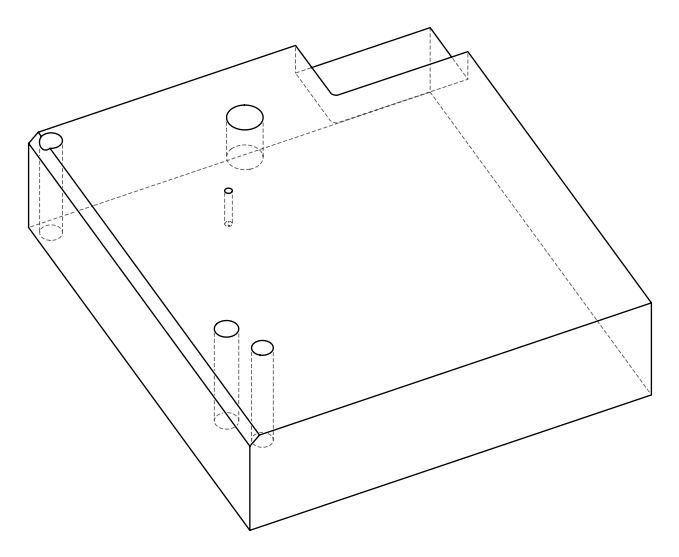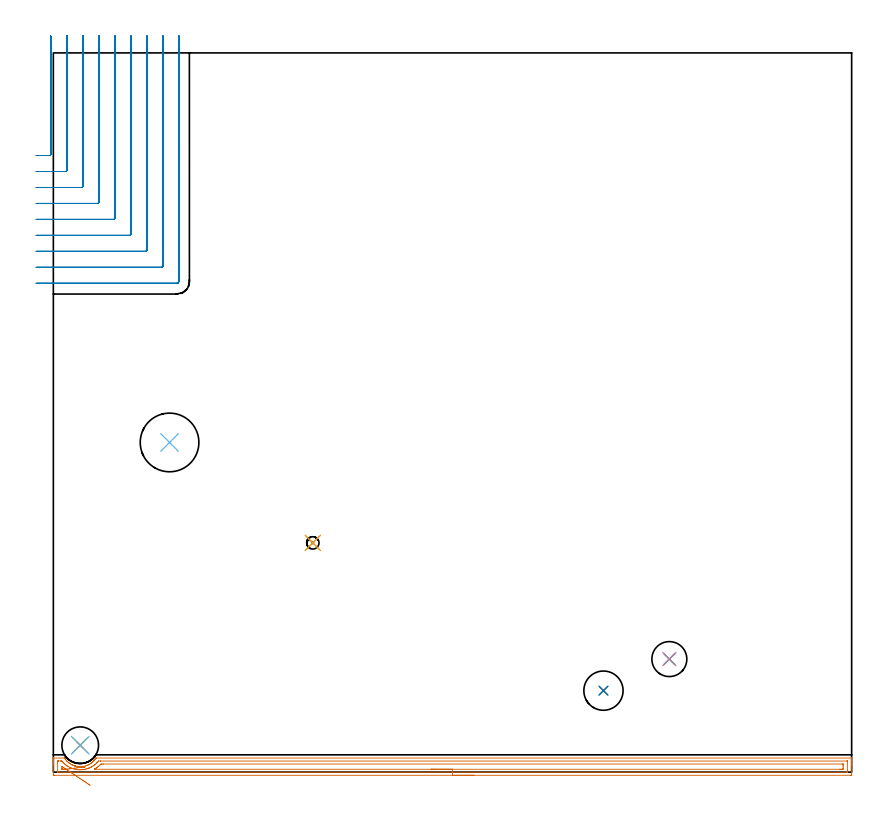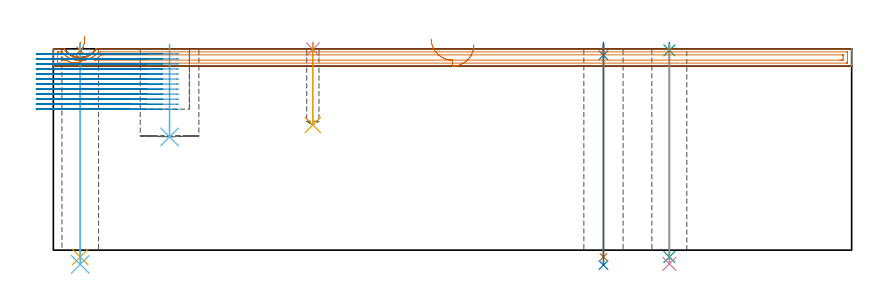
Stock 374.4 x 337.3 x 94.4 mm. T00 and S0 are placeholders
(PLAN: 14 operations, 10 tool changes, 41.6 min)
(1 SPOT_DRILL | STEP1HOLE | NXT0321_9005460120000 | 0.03 min | 5 mm3)
(2 SPOT_DRILL_1 | STEP1HOLE_1 | NXT0321_9005460120000 | 0.05 min | 182 mm3)
(3 SPOT_DRILL_2 | STEP1HOLE_2 | NXT0321_9005460120000 | 0.03 min | 4 mm3)
(4 SPOT_DRILL_3 | STEP1POCKET | NXT0321_9005460120000 | 0.03 min | 1 mm3)
(5 DRILL_THROUGH_HOLE_INTO_CENTER | STEP1HOLE | NXT0301_065 | 0.4 min | 6515 mm3)
(6 DRILL_TO_ENLARGE_THROUGH_HOLE | STEP1HOLE | UGT0301_243 | 0.41 min | 15373 mm3)
(7 DRILL_THROUGH_HOLE_INTO_CENTER_1 | STEP1HOLE_1 | NXT0301_065 | 0.4 min | 6391 mm3)
(8 DRILL_TO_ENLARGE_THROUGH_HOLE_1 | STEP1HOLE_1 | UGT0301_253 | 0.42 min | 18495 mm3)
(9 DRILL_THROUGH_HOLE_INTO_CENTER_2 | STEP1HOLE_2 | NXT0301_065 | 0.4 min | 6519 mm3)
(10 DRILL_TO_ENLARGE_THROUGH_HOLE_2 | STEP1HOLE_2 | UGT0301_288 | 0.41 min | 13385 mm3)
(11 DRILL_BLIND_HOLE_INTO_CENTER | STEP1POCKET | UGT0301_181 | 0.15 min | 900 mm3)
(12 INDEXABLE_INSERT_DRILL_BLIND_HOLE_FROM_SOLID | STEP1POCKET_1 | NXT0302_026 | 0.17 min | 24325 mm3)
(13 AREA_MILL | FG_CHAMFER_SURFACE | UGT0205_001 | 9.29 min | 12212 mm3)
(14 MILL_CORNER_NOTCH_RECTANGULAR | CORNER_NOTCH_RECTANGULAR | NXT0201_013 | Follow Part, ap 2.5, ae 75% | 29.36 min | 204013 mm3)
(TOOL NXT0321_9005460120000 | NC Spot Drill, 142deg, 12mm, Carbide, Uncoated | D12 PA142 FL30 Z2)
(TOOL NXT0301_065 | Carbide Drill 9.4mm [860.1-0940-075A1-MM 2214] | D9.4 PA140 FL98 Z2)
(TOOL UGT0301_243 | Twist Drill 17.2 mm | D17.2 PA118 FL130 Z2)
(TOOL UGT0301_253 | Twist Drill 18.4 mm | D18.4 PA118 FL135 Z2)
(TOOL UGT0301_288 | Twist Drill 16.4 mm | D16.4 PA118 FL125 Z2)
(TOOL UGT0301_181 | Twist Drill 5.8 mm | D5.8 PA118 FL55 Z2)
(TOOL NXT0302_026 | Index. Insert Drill 27.5mm [880-D2750L32-03] | D27.5 PA176 FL83 Z2)
(TOOL UGT0205_001 | Chamfer Mill 20 x 3 x 45 deg. | D20 FL50 Z2)
(TOOL NXT0201_013 | ENDMILL 10mm | D10 FL30 Z4)
(OP 1 SPOT_DRILL)
G17 G21 G94 G90
T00 M6
G54
G17 G0 G90 X12.6 Y12.6 S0 M3
G43 Z104.4 H0
G94 G81 G98 Z93.66 F250. R97.4
G80
M5
M2
(OP 2 SPOT_DRILL_1)
G17 G21 G94 G90
T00 M6
G54
G17 G0 G90 X258. Y38.2 S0 M3
G43 Z104.4 H0
G94 G81 G98 Z91.4 F250. R97.4
G80
M5
M2
(OP 3 SPOT_DRILL_2)
G17 G21 G94 G90
T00 M6
G54
G17 G0 G90 X288.9 Y53. S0 M3
G43 Z104.4 H0
G94 G81 G98 Z93.694 F250. R97.4
G80
M5
M2
(OP 4 SPOT_DRILL_3)
G17 G21 G94 G90
T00 M6
G54
G17 G0 G90 X121.7 Y107.5 S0 M3
G43 Z104.4 H0
G94 G81 G98 Z94.15 F250. R97.4
G80
M5
M2
(OP 5 DRILL_THROUGH_HOLE_INTO_CENTER)
G17 G21 G94 G90
T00 M6
G54
G17 G0 G90 X12.6 Y12.6 S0 M3
G43 Z104.4 H1
G94 G73 G98 Z-3.211 F250. Q8.874 R96.4
G80
M5
M2
(OP 6 DRILL_TO_ENLARGE_THROUGH_HOLE)
G17 G21 G94 G90
T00 M6
G54
G17 G0 G90 X12.6 Y12.6 S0 M3
G43 Z104.4 H0
G94 G73 G98 Z-6.667 F250. Q16.845 R96.4
G80
M5
M2
(OP 7 DRILL_THROUGH_HOLE_INTO_CENTER_1)
G17 G21 G94 G90
T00 M6
G54
G17 G0 G90 X258. Y38.2 S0 M3
G43 Z104.4 H1
G94 G73 G98 Z-3.211 F250. Q8.874 R96.4
G80
M5
M2
(OP 8 DRILL_TO_ENLARGE_THROUGH_HOLE_1)
G17 G21 G94 G90
T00 M6
G54
G17 G0 G90 X258. Y38.2 S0 M3
G43 Z104.4 H0
G94 G73 G98 Z-7.028 F250. Q16.905 R96.4
G80
M5
M2
(OP 9 DRILL_THROUGH_HOLE_INTO_CENTER_2)
G17 G21 G94 G90
T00 M6
G54
G17 G0 G90 X288.9 Y53. S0 M3
G43 Z104.4 H1
G94 G73 G98 Z-3.211 F250. Q8.874 R96.4
G80
M5
M2
(OP 10 DRILL_TO_ENLARGE_THROUGH_HOLE_2)
G17 G21 G94 G90
T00 M6
G54
G17 G0 G90 X288.9 Y53. S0 M3
G43 Z104.4 H0
G94 G73 G98 Z-6.427 F250. Q14.404 R96.4
G80
M5
M2
(OP 11 DRILL_BLIND_HOLE_INTO_CENTER)
G17 G21 G94 G90
T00 M6
G54
G17 G0 G90 X121.7 Y107.5 S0 M3
G43 Z104.4 H0
G94 G81 G98 Z58.7 F250. R96.4
G80
M5
M2
(OP 12 INDEXABLE_INSERT_DRILL_BLIND_HOLE_FROM_SOLID)
G17 G21 G94 G90
T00 M6
G54
G17 G0 G90 X54.5 Y154.6 S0 M3
G43 Z104.4 H1
G94 G81 G98 Z53.1 F250. R96.4
G80
M5
M2
(OP 13 AREA_MILL)
G17 G21 G94 G90
T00 M6
G54
G17 G0 G90 X197.2 Y-1.5 S1061 M3
G43 Z104.4 H0
Z96.3
G94 G1 X197.162 Z95.428 F250.
X197.048 Z94.564
X196.859 Z93.712
X196.597 Z92.88
X196.263 Z92.074
X195.86 Z91.3
X195.392 Z90.564
X194.86 Z89.872
X194.271 Z89.229
X193.628 Z88.64
X192.936 Z88.108
X192.2 Z87.64
X191.426 Z87.237
X190.62 Z86.903
X189.788 Z86.641
X188.936 Z86.452
X188.072 Z86.338
X187.2 Z86.3
X0.61
X0.103 Y-1.494 Z86.303
X0.009 Y-1.492 Z86.306
X0. Y-0.992 Z86.805
Y3.435 Z91.23
Y3.997 Z91.793
Y4.321 Z92.117
Y4.882 Z92.678
Y5.206 Z93.001
Y6.228 Z94.027
X0.007 Y6.577 Z94.368
X0.01 Y6.597 Z94.388
X0.164 Y6.6 Z94.4
X5.074
X5.274 Y6.596 Z94.389
X5.31 Y6.54 Z94.339
X5.314 Y6.535 Z94.334
X5.342 Y6.49 Z94.289
X5.385 Y6.424 Z94.223
X5.527 Y6.217 Z94.016
X5.619 Y6.092 Z93.889
X5.827 Y5.81 Z93.609
X6.098 Y5.474 Z93.273
X6.351 Y5.198 Z92.997
X6.413 Y5.136 Z92.934
X6.614 Y4.931 Z92.729
X6.801 Y4.755 Z92.554
X6.992 Y4.584 Z92.382
X7.331 Y4.311 Z92.11
X7.408 Y4.253 Z92.053
X7.68 Y4.05 Z91.85
X7.886 Y3.911 Z91.711
X8.329 Y3.645 Z91.445
X8.645 Y3.477 Z91.274
X8.721 Y3.435 Z91.234
X8.781 Y3.403 Z91.202
X9.24 Y3.191 Z90.986
X9.28 Y3.171 Z90.968
X9.354 Y3.14 Z90.94
X9.413 Y3.116 Z90.916
X9.476 Y3.092 Z90.889
X9.538 Y3.07 Z90.865
X9.675 Y3.019 Z90.815
X9.765 Y2.99 Z90.786
X9.984 Y2.921 Z90.713
X10.121 Y2.874 Z90.671
X10.197 Y2.852 Z90.651
X10.222 Y2.845 Z90.644
X10.387 Y2.8 Z90.599
X10.43 Y2.789 Z90.586
X10.569 Y2.75 Z90.549
X11.016 Y2.655 Z90.453
X11.323 Y2.607 Z90.403
X11.464 Y2.584 Z90.381
X11.911 Y2.536 Z90.334
X12.358 Y2.516 Z90.301
X12.366 Y2.515
X12.368 Y2.514 Z90.3
X12.369 Y2.511
X12.499 Y2.512 Z90.307
X12.805 Z90.306
X13.109 Y2.53 Z90.319
X13.252 Y2.535 Z90.33
X13.7 Y2.579 Z90.378
X14.147 Y2.648 Z90.447
X14.595 Y2.742 Z90.541
X15.041 Y2.861 Z90.659
X15.484 Y3.007 Z90.805
X15.718 Y3.094 Z90.893
X15.935 Y3.176 Z90.975
X16.203 Y3.302 Z91.102
X16.386 Y3.388 Z91.188
X16.83 Y3.619 Z91.417
X17.179 Y3.829 Z91.626
X17.481 Y4.026 Z91.824
X17.52 Y4.051 Z91.849
X17.679 Y4.166 Z91.964
X17.724 Y4.199 Z91.998
X18.163 Y4.555 Z92.355
X18.588 Y4.93 Z92.729
X18.618 Y4.96 Z92.759
X18.847 Y5.206 Z93.005
X19.006 Y5.378 Z93.178
X19.236 Y5.649 Z93.445
X19.358 Y5.79 Z93.589
X19.375 Y5.81 Z93.609
X19.513 Y5.989 Z93.789
X19.574 Y6.078 Z93.878
X19.842 Y6.466 Z94.265
X19.886 Y6.535 Z94.333
X19.896 Y6.548 Z94.346
X19.935 Y6.598 Z94.385
X20.251 Y6.6 Z94.4
X374.237
X374.39 Y6.597 Z94.388
X374.393 Y6.577 Z94.368
X374.4 Y6.228 Z94.027
Y5.856 Z93.655
Y5.206 Z93.001
Y3.997 Z91.793
Y3.435 Z91.23
Y-0.711 Z87.086
X374.397 Y-0.992 Z86.805
X374.391 Y-1.492 Z86.306
X374.297 Y-1.495 Z86.303
X373.79 Y-1.5 Z86.3
X187.2
Y-0.086 Z87.714
X2.174 Y-0.085 Z87.715
X2.074 Y-0.083 Z87.717
X2.025 Y-0.08 Z87.72
X2.01 Y-0.078 Z87.722
X2.008 Y-0.062 Z87.738
X2.004 Y0.044 Z87.844
X2. Y0.285 Z88.085
X2.001 Y4.321 Z92.121
X2.002 Y4.711 Z92.511
X2.01 Y5.105 Z92.905
X2.023 Y5.179 Z92.979
X2.069 Y5.181 Z92.981
X2.178 Y5.184 Z92.984
X2.395 Y5.186 Z92.986
X2.416
X3.309
X3.745 Y5.183 Z92.983
X3.962 Y5.18 Z92.98
X4.012 Y5.179 Z92.979
X4.072 Y5.116 Z92.916
X4.181 Y4.995 Z92.795
X4.499 Y4.631 Z92.431
X4.789 Y4.321 Z92.121
X5.074 Y4.037 Z91.837
X5.391 Y3.746 Z91.546
X5.769 Y3.435 Z91.235
X5.967 Y3.282 Z91.082
X6.393 Y2.973 Z90.773
X6.859 Y2.674 Z90.474
X6.907 Y2.645 Z90.445
X7.077 Y2.55 Z90.35
X7.752 Y2.197 Z89.997
X8.411 Y1.897 Z89.697
X8.645 Y1.804 Z89.604
X8.687 Y1.789 Z89.589
X9.058 Y1.665 Z89.465
X9.538 Y1.522 Z89.322
X9.737 Y1.467 Z89.267
X10.43 Y1.309 Z89.109
X10.863 Y1.235 Z89.035
X11.323 Y1.174 Z88.974
X11.513 Y1.154 Z88.954
X12.047 Y1.114 Z88.914
X12.216 Y1.103 Z88.903
X12.783 Y1.102 Z88.902
X13.109 Y1.114 Z88.914
X13.629 Y1.149 Z88.949
X14.002 Y1.187 Z88.987
X14.42 Y1.249 Z89.049
X14.894 Y1.336 Z89.136
X15.167 Y1.394 Z89.194
X15.787 Y1.554 Z89.354
X15.874 Y1.579 Z89.379
X16.143 Y1.665 Z89.465
X16.54 Y1.803 Z89.603
X16.599 Y1.825 Z89.625
X16.68 Y1.856 Z89.656
X16.969 Y1.973 Z89.773
X17.168 Y2.065 Z89.865
X17.573 Y2.258 Z90.058
X17.767 Y2.357 Z90.157
X18.129 Y2.55 Z90.35
X18.341 Y2.674 Z90.474
X18.465 Y2.751 Z90.551
X18.881 Y3.023 Z90.823
X19.358 Y3.374 Z91.174
X19.393 Y3.401 Z91.201
X19.434 Y3.435 Z91.235
X19.871 Y3.812 Z91.612
X20.251 Y4.151 Z91.951
X20.336 Y4.237 Z92.037
X20.414 Y4.321 Z92.121
X20.756 Y4.705 Z92.505
X21.144 Y5.145 Z92.945
X21.175 Y5.175 Z92.975
X22.037 Y5.185 Z92.985
X22.058 Y5.186 Z92.986
X372.226 Y5.185 Z92.985
X372.326 Y5.183 Z92.983
X372.375 Y5.18 Z92.98
X372.39 Y5.178 Z92.978
X372.392 Y5.162 Z92.962
X372.396 Y5.056 Z92.856
X372.4 Y4.815 Z92.615
X372.399 Y0.779 Z88.579
X372.398 Y0.389 Z88.189
X372.39 Y-0.005 Z87.795
X372.377 Y-0.079 Z87.721
X372.331 Y-0.081 Z87.719
X372.222 Y-0.084 Z87.716
X372.005 Y-0.086 Z87.714
X371.984
X187.2
Y1.328 Z89.128
X19.697 Y1.329 Z89.129
X19.432 Y1.33 Z89.13
X19.358 Y1.331 Z89.131
X19.237 Y1.335 Z89.135
X19.307 Y1.392 Z89.192
X19.358 Y1.426 Z89.226
X19.748 Y1.665 Z89.465
X20.053 Y1.861 Z89.661
X20.251 Y1.993 Z89.793
X20.573 Y2.231 Z90.031
X20.991 Y2.55 Z90.35
X21.075 Y2.618 Z90.418
X21.144 Y2.676 Z90.476
X21.549 Y3.033 Z90.833
X21.985 Y3.435 Z91.235
X22.011 Y3.461 Z91.261
X22.037 Y3.487 Z91.287
X22.319 Y3.765 Z91.565
X22.594 Y3.768 Z91.568
X22.929 Y3.77 Z91.57
X23.483 Y3.771 Z91.571
X370.219
X370.332 Y3.769 Z91.569
X370.372 Y3.767 Z91.567
X370.387 Y3.766 Z91.566
X370.39 Y3.734 Z91.534
X370.396 Y3.615 Z91.415
X370.399 Y3.435 Z91.235
X370.4 Y3.256 Z91.056
Y2.371 Z90.171
X370.397 Y1.665 Z89.465
X370.393 Y1.492 Z89.292
X370.379 Y1.335 Z89.135
X370.219 Y1.334 Z89.134
X369.664 Y1.33 Z89.13
X369.326 Y1.329 Z89.129
X368.772 Y1.328 Z89.128
X187.2
X186.328 Z89.167
X185.464 Z89.28
X184.612 Z89.469
X183.78 Z89.732
X182.974 Z90.065
X182.2 Z90.468
X181.464 Z90.937
X180.772 Z91.468
X180.129 Z92.057
X179.54 Z92.701
X179.008 Z93.393
X178.54 Z94.128
X178.137 Z94.902
X177.803 Z95.708
X177.541 Z96.54
X177.352 Z97.392
X177.238 Z98.257
X177.2 Z99.128
G0 Z104.4
X14.602 Y2.43
Z100.31
G1 X14.673 Y2.439 Z99.44
X14.669 Y2.438 Z98.568
X14.589 Y2.428 Z97.699
X14.434 Y2.408 Z96.841
X14.206 Y2.379 Z95.999
X13.906 Y2.341 Z95.181
X13.537 Y2.294 Z94.392
X13.1 Y2.238 Z93.639
X12.6 Y2.174 Z92.927
X12.041 Y2.103 Z92.261
X11.426 Y2.025 Z91.648
X10.76 Y1.94 Z91.09
X10.049 Y1.849 Z90.593
X9.297 Y1.753 Z90.161
X8.511 Y1.653 Z89.796
X7.696 Y1.549 Z89.502
X6.859 Y1.442 Z89.28
X6.006 Y1.333 Z89.133
X5.994 Y1.332 Z89.132
X5.967 Y1.331 Z89.131
X5.412 Y1.329 Z89.129
X5.074 Y1.328 Z89.128
X4.52 Y1.329 Z89.129
X4.181
X4.068 Y1.331 Z89.131
X4.028 Y1.333 Z89.133
X4.013 Y1.334 Z89.134
X4.01 Y1.366 Z89.166
X4.004 Y1.485 Z89.285
X4.001 Y1.665 Z89.465
X4. Y1.844 Z89.644
X4.001 Y2.55 Z90.35
X4.003 Y2.64 Z90.44
X4.005 Y2.684 Z90.484
X4.007 Y2.691 Z90.491
X4.114 Y2.617 Z90.417
X4.181 Y2.562 Z90.362
X4.196 Y2.55 Z90.35
X4.698 Y2.177 Z89.977
X5.074 Y1.91 Z89.71
X5.466 Y1.665 Z89.465
X5.967 Y1.36 Z89.16
X6.006 Y1.333 Z89.133
X6.655 Y0.9 Z88.744
X7.33 Y0.45 Z88.423
X8.026 Y-0.015 Z88.175
X8.737 Y-0.489 Z88.001
X9.458 Y-0.97 Z87.901
X10.183 Y-1.455 Z87.878
X10.907 Y-1.938 Z87.931
X11.625 Y-2.417 Z88.059
X12.331 Y-2.888 Z88.262
X13.019 Y-3.347 Z88.538
X13.685 Y-3.792 Z88.886
X14.323 Y-4.217 Z89.301
X14.928 Y-4.621 Z89.782
X15.496 Y-5.001 Z90.325
X16.023 Y-5.352 Z90.925
X16.504 Y-5.673 Z91.578
X16.936 Y-5.962 Z92.279
X17.315 Y-6.215 Z93.023
G0 Z104.4
M5
M2
(OP 14 MILL_CORNER_NOTCH_RECTANGULAR)
G17 G21 G94 G90
T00 M6
G54
G17 G0 G90 X-8. Y289.2 S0 M3
G43 Z104.4 H0
Z92.042
G94 G1 X-5. F250.
X-1.695 F500.
G3 X-1.2 Y289.695 R0.5
G1 Y342.154
Y345.154 F250.
G0 Z104.4
X-8. Y281.7
Z92.042
G1 X-5.
X5.805 F500.
G3 X6.3 Y282.195 R0.5
G1 Y342.3
Y345.3 F250.
G0 Z104.4
X-8. Y274.2
Z92.042
G1 X-5.
X13.304 F500.
G3 X13.8 Y274.696 R0.5
G1 Y342.3
Y345.3 F250.
G0 Z104.4
X-8. Y266.7
Z92.042
G1 X-5.
X20.804 F500.
G3 X21.3 Y267.196 R0.5
G1 Y342.3
Y345.3 F250.
G0 Z104.4
X-8. Y259.2
Z92.042
G1 X-5.
X28.304 F500.
G3 X28.8 Y259.696 R0.5
G1 Y342.3
Y345.3 F250.
G0 Z104.4
X-8. Y251.7
Z92.042
G1 X-5.
X35.804 F500.
G3 X36.3 Y252.196 R0.5
G1 Y342.3
Y345.3 F250.
G0 Z104.4
X-8. Y244.2
Z92.042
G1 X-5.
X43.303 F500.
G3 X43.8 Y244.697 R0.5
G1 Y342.3
Y345.3 F250.
G0 Z104.4
X-8. Y236.7
Z92.042
G1 X-5.
X50.803 F500.
G3 X51.3 Y237.197 R0.5
G1 Y342.3
Y345.3 F250.
G0 Z104.4
X-8. Y229.2
Z92.042
G1 X-5.
X57.9 F500.
G3 X58.8 Y230.1 R0.9
G1 Y342.3
Y345.3 F250.
G0 Z104.4
X-8. Y289.2
Z89.683
G1 X-5.
X-1.695 F500.
G3 X-1.2 Y289.695 R0.5
G1 Y342.154
Y345.154 F250.
G0 Z104.4
X-8. Y281.7
Z89.683
G1 X-5.
X5.805 F500.
G3 X6.3 Y282.195 R0.5
G1 Y342.3
Y345.3 F250.
G0 Z104.4
X-8. Y274.2
Z89.683
G1 X-5.
X13.304 F500.
G3 X13.8 Y274.696 R0.5
G1 Y342.3
Y345.3 F250.
G0 Z104.4
X-8. Y266.7
Z89.683
G1 X-5.
X20.804 F500.
G3 X21.3 Y267.196 R0.5
G1 Y342.3
Y345.3 F250.
G0 Z104.4
X-8. Y259.2
Z89.683
G1 X-5.
X28.304 F500.
G3 X28.8 Y259.696 R0.5
G1 Y342.3
Y345.3 F250.
G0 Z104.4
X-8. Y251.7
Z89.683
G1 X-5.
X35.804 F500.
G3 X36.3 Y252.196 R0.5
G1 Y342.3
Y345.3 F250.
G0 Z104.4
X-8. Y244.2
Z89.683
G1 X-5.
X43.303 F500.
G3 X43.8 Y244.697 R0.5
G1 Y342.3
Y345.3 F250.
G0 Z104.4
X-8. Y236.7
Z89.683
G1 X-5.
X50.803 F500.
G3 X51.3 Y237.197 R0.5
G1 Y342.3
Y345.3 F250.
G0 Z104.4
X-8. Y229.2
Z89.683
G1 X-5.
X57.9 F500.
G3 X58.8 Y230.1 R0.9
G1 Y342.3
Y345.3 F250.
G0 Z104.4
X-8. Y289.2
Z87.325
G1 X-5.
X-1.695 F500.
G3 X-1.2 Y289.695 R0.5
G1 Y342.154
Y345.154 F250.
G0 Z104.4
X-8. Y281.7
Z87.325
G1 X-5.
X5.805 F500.
G3 X6.3 Y282.195 R0.5
G1 Y342.3
Y345.3 F250.
G0 Z104.4
X-8. Y274.2
Z87.325
G1 X-5.
X13.304 F500.
G3 X13.8 Y274.696 R0.5
G1 Y342.3
Y345.3 F250.
G0 Z104.4
X-8. Y266.7
Z87.325
G1 X-5.
X20.804 F500.
G3 X21.3 Y267.196 R0.5
G1 Y342.3
Y345.3 F250.
G0 Z104.4
X-8. Y259.2
Z87.325
G1 X-5.
X28.304 F500.
G3 X28.8 Y259.696 R0.5
G1 Y342.3
Y345.3 F250.
G0 Z104.4
X-8. Y251.7
Z87.325
G1 X-5.
X35.804 F500.
G3 X36.3 Y252.196 R0.5
G1 Y342.3
Y345.3 F250.
G0 Z104.4
X-8. Y244.2
Z87.325
G1 X-5.
X43.303 F500.
G3 X43.8 Y244.697 R0.5
G1 Y342.3
Y345.3 F250.
G0 Z104.4
X-8. Y236.7
Z87.325
G1 X-5.
X50.803 F500.
G3 X51.3 Y237.197 R0.5
G1 Y342.3
Y345.3 F250.
G0 Z104.4
X-8. Y229.2
Z87.325
G1 X-5.
X57.9 F500.
G3 X58.8 Y230.1 R0.9
G1 Y342.3
Y345.3 F250.
G0 Z104.4
X-8. Y289.2
Z84.967
G1 X-5.
X-1.695 F500.
G3 X-1.2 Y289.695 R0.5
G1 Y342.154
Y345.154 F250.
G0 Z104.4
X-8. Y281.7
Z84.967
G1 X-5.
X5.805 F500.
G3 X6.3 Y282.195 R0.5
G1 Y342.3
Y345.3 F250.
G0 Z104.4
X-8. Y274.2
Z84.967
G1 X-5.
X13.304 F500.
G3 X13.8 Y274.696 R0.5
G1 Y342.3
Y345.3 F250.
G0 Z104.4
X-8. Y266.7
Z84.967
G1 X-5.
X20.804 F500.
G3 X21.3 Y267.196 R0.5
G1 Y342.3
Y345.3 F250.
G0 Z104.4
X-8. Y259.2
Z84.967
G1 X-5.
X28.304 F500.
G3 X28.8 Y259.696 R0.5
G1 Y342.3
Y345.3 F250.
G0 Z104.4
X-8. Y251.7
Z84.967
G1 X-5.
X35.804 F500.
G3 X36.3 Y252.196 R0.5
G1 Y342.3
Y345.3 F250.
G0 Z104.4
X-8. Y244.2
Z84.967
G1 X-5.
X43.303 F500.
G3 X43.8 Y244.697 R0.5
G1 Y342.3
Y345.3 F250.
G0 Z104.4
X-8. Y236.7
Z84.967
G1 X-5.
X50.803 F500.
G3 X51.3 Y237.197 R0.5
G1 Y342.3
Y345.3 F250.
G0 Z104.4
X-8. Y229.2
Z84.967
G1 X-5.
X57.9 F500.
G3 X58.8 Y230.1 R0.9
G1 Y342.3
Y345.3 F250.
G0 Z104.4
X-8. Y289.2
Z82.608
G1 X-5.
X-1.695 F500.
G3 X-1.2 Y289.695 R0.5
G1 Y342.154
Y345.154 F250.
G0 Z104.4
X-8. Y281.7
Z82.608
G1 X-5.
X5.805 F500.
G3 X6.3 Y282.195 R0.5
G1 Y342.3
Y345.3 F250.
G0 Z104.4
X-8. Y274.2
Z82.608
G1 X-5.
X13.304 F500.
G3 X13.8 Y274.696 R0.5
G1 Y342.3
Y345.3 F250.
G0 Z104.4
X-8. Y266.7
Z82.608
G1 X-5.
X20.804 F500.
G3 X21.3 Y267.196 R0.5
G1 Y342.3
Y345.3 F250.
G0 Z104.4
X-8. Y259.2
Z82.608
G1 X-5.
X28.304 F500.
G3 X28.8 Y259.696 R0.5
G1 Y342.3
Y345.3 F250.
G0 Z104.4
X-8. Y251.7
Z82.608
G1 X-5.
X35.804 F500.
G3 X36.3 Y252.196 R0.5
G1 Y342.3
Y345.3 F250.
G0 Z104.4
X-8. Y244.2
Z82.608
G1 X-5.
X43.303 F500.
G3 X43.8 Y244.697 R0.5
G1 Y342.3
Y345.3 F250.
G0 Z104.4
X-8. Y236.7
Z82.608
G1 X-5.
X50.803 F500.
G3 X51.3 Y237.197 R0.5
G1 Y342.3
Y345.3 F250.
G0 Z104.4
X-8. Y229.2
Z82.608
G1 X-5.
X57.9 F500.
G3 X58.8 Y230.1 R0.9
G1 Y342.3
Y345.3 F250.
G0 Z104.4
X-8. Y289.2
Z80.25
G1 X-5.
X-1.695 F500.
G3 X-1.2 Y289.695 R0.5
G1 Y342.154
Y345.154 F250.
G0 Z104.4
X-8. Y281.7
Z80.25
G1 X-5.
X5.805 F500.
G3 X6.3 Y282.195 R0.5
G1 Y342.3
Y345.3 F250.
G0 Z104.4
X-8. Y274.2
Z80.25
G1 X-5.
X13.304 F500.
G3 X13.8 Y274.696 R0.5
G1 Y342.3
Y345.3 F250.
G0 Z104.4
X-8. Y266.7
Z80.25
G1 X-5.
X20.804 F500.
G3 X21.3 Y267.196 R0.5
G1 Y342.3
Y345.3 F250.
G0 Z104.4
X-8. Y259.2
Z80.25
G1 X-5.
X28.304 F500.
G3 X28.8 Y259.696 R0.5
G1 Y342.3
Y345.3 F250.
G0 Z104.4
X-8. Y251.7
Z80.25
G1 X-5.
X35.804 F500.
G3 X36.3 Y252.196 R0.5
G1 Y342.3
Y345.3 F250.
G0 Z104.4
X-8. Y244.2
Z80.25
G1 X-5.
X43.303 F500.
G3 X43.8 Y244.697 R0.5
G1 Y342.3
Y345.3 F250.
G0 Z104.4
X-8. Y236.7
Z80.25
G1 X-5.
X50.803 F500.
G3 X51.3 Y237.197 R0.5
G1 Y342.3
Y345.3 F250.
G0 Z104.4
X-8. Y229.2
Z80.25
G1 X-5.
X57.9 F500.
G3 X58.8 Y230.1 R0.9
G1 Y342.3
Y345.3 F250.
G0 Z104.4
X-8. Y289.2
Z77.892
G1 X-5.
X-1.695 F500.
G3 X-1.2 Y289.695 R0.5
G1 Y342.154
Y345.154 F250.
G0 Z104.4
X-8. Y281.7
Z77.892
G1 X-5.
X5.805 F500.
G3 X6.3 Y282.195 R0.5
G1 Y342.3
Y345.3 F250.
G0 Z104.4
X-8. Y274.2
Z77.892
G1 X-5.
X13.304 F500.
G3 X13.8 Y274.696 R0.5
G1 Y342.3
Y345.3 F250.
G0 Z104.4
X-8. Y266.7
Z77.892
G1 X-5.
X20.804 F500.
G3 X21.3 Y267.196 R0.5
G1 Y342.3
Y345.3 F250.
G0 Z104.4
X-8. Y259.2
Z77.892
G1 X-5.
X28.304 F500.
G3 X28.8 Y259.696 R0.5
G1 Y342.3
Y345.3 F250.
G0 Z104.4
X-8. Y251.7
Z77.892
G1 X-5.
X35.804 F500.
G3 X36.3 Y252.196 R0.5
G1 Y342.3
Y345.3 F250.
G0 Z104.4
X-8. Y244.2
Z77.892
G1 X-5.
X43.303 F500.
G3 X43.8 Y244.697 R0.5
G1 Y342.3
Y345.3 F250.
G0 Z104.4
X-8. Y236.7
Z77.892
G1 X-5.
X50.803 F500.
G3 X51.3 Y237.197 R0.5
G1 Y342.3
Y345.3 F250.
G0 Z104.4
X-8. Y229.2
Z77.892
G1 X-5.
X57.9 F500.
G3 X58.8 Y230.1 R0.9
G1 Y342.3
Y345.3 F250.
G0 Z104.4
X-8. Y289.2
Z75.533
G1 X-5.
X-1.695 F500.
G3 X-1.2 Y289.695 R0.5
G1 Y342.154
Y345.154 F250.
G0 Z104.4
X-8. Y281.7
Z75.533
G1 X-5.
X5.805 F500.
G3 X6.3 Y282.195 R0.5
G1 Y342.3
Y345.3 F250.
G0 Z104.4
X-8. Y274.2
Z75.533
G1 X-5.
X13.304 F500.
G3 X13.8 Y274.696 R0.5
G1 Y342.3
Y345.3 F250.
G0 Z104.4
X-8. Y266.7
Z75.533
G1 X-5.
X20.804 F500.
G3 X21.3 Y267.196 R0.5
G1 Y342.3
Y345.3 F250.
G0 Z104.4
X-8. Y259.2
Z75.533
G1 X-5.
X28.304 F500.
G3 X28.8 Y259.696 R0.5
G1 Y342.3
Y345.3 F250.
G0 Z104.4
X-8. Y251.7
Z75.533
G1 X-5.
X35.804 F500.
G3 X36.3 Y252.196 R0.5
G1 Y342.3
Y345.3 F250.
G0 Z104.4
X-8. Y244.2
Z75.533
G1 X-5.
X43.303 F500.
G3 X43.8 Y244.697 R0.5
G1 Y342.3
Y345.3 F250.
G0 Z104.4
X-8. Y236.7
Z75.533
G1 X-5.
X50.803 F500.
G3 X51.3 Y237.197 R0.5
G1 Y342.3
Y345.3 F250.
G0 Z104.4
X-8. Y229.2
Z75.533
G1 X-5.
X57.9 F500.
G3 X58.8 Y230.1 R0.9
G1 Y342.3
Y345.3 F250.
G0 Z104.4
X-8. Y289.2
Z73.175
G1 X-5.
X-1.695 F500.
G3 X-1.2 Y289.695 R0.5
G1 Y342.154
Y345.154 F250.
G0 Z104.4
X-8. Y281.7
Z73.175
G1 X-5.
X5.805 F500.
G3 X6.3 Y282.195 R0.5
G1 Y342.3
Y345.3 F250.
G0 Z104.4
X-8. Y274.2
Z73.175
G1 X-5.
X13.304 F500.
G3 X13.8 Y274.696 R0.5
G1 Y342.3
Y345.3 F250.
G0 Z104.4
X-8. Y266.7
Z73.175
G1 X-5.
X20.804 F500.
G3 X21.3 Y267.196 R0.5
G1 Y342.3
Y345.3 F250.
G0 Z104.4
X-8. Y259.2
Z73.175
G1 X-5.
X28.304 F500.
G3 X28.8 Y259.696 R0.5
G1 Y342.3
Y345.3 F250.
G0 Z104.4
X-8. Y251.7
Z73.175
G1 X-5.
X35.804 F500.
G3 X36.3 Y252.196 R0.5
G1 Y342.3
Y345.3 F250.
G0 Z104.4
X-8. Y244.2
Z73.175
G1 X-5.
X43.303 F500.
G3 X43.8 Y244.697 R0.5
G1 Y342.3
Y345.3 F250.
G0 Z104.4
X-8. Y236.7
Z73.175
G1 X-5.
X50.803 F500.
G3 X51.3 Y237.197 R0.5
G1 Y342.3
Y345.3 F250.
G0 Z104.4
X-8. Y229.2
Z73.175
G1 X-5.
X57.9 F500.
G3 X58.8 Y230.1 R0.9
G1 Y342.3
Y345.3 F250.
G0 Z104.4
X-8. Y289.2
Z70.817
G1 X-5.
X-1.695 F500.
G3 X-1.2 Y289.695 R0.5
G1 Y342.154
Y345.154 F250.
G0 Z104.4
X-8. Y281.7
Z70.817
G1 X-5.
X5.805 F500.
G3 X6.3 Y282.195 R0.5
G1 Y342.3
Y345.3 F250.
G0 Z104.4
X-8. Y274.2
Z70.817
G1 X-5.
X13.304 F500.
G3 X13.8 Y274.696 R0.5
G1 Y342.3
Y345.3 F250.
G0 Z104.4
X-8. Y266.7
Z70.817
G1 X-5.
X20.804 F500.
G3 X21.3 Y267.196 R0.5
G1 Y342.3
Y345.3 F250.
G0 Z104.4
X-8. Y259.2
Z70.817
G1 X-5.
X28.304 F500.
G3 X28.8 Y259.696 R0.5
G1 Y342.3
Y345.3 F250.
G0 Z104.4
X-8. Y251.7
Z70.817
G1 X-5.
X35.804 F500.
G3 X36.3 Y252.196 R0.5
G1 Y342.3
Y345.3 F250.
G0 Z104.4
X-8. Y244.2
Z70.817
G1 X-5.
X43.303 F500.
G3 X43.8 Y244.697 R0.5
G1 Y342.3
Y345.3 F250.
G0 Z104.4
X-8. Y236.7
Z70.817
G1 X-5.
X50.803 F500.
G3 X51.3 Y237.197 R0.5
G1 Y342.3
Y345.3 F250.
G0 Z104.4
X-8. Y229.2
Z70.817
G1 X-5.
X57.9 F500.
G3 X58.8 Y230.1 R0.9
G1 Y342.3
Y345.3 F250.
G0 Z104.4
X-8. Y289.2
Z68.458
G1 X-5.
X-1.695 F500.
G3 X-1.2 Y289.695 R0.5
G1 Y342.154
Y345.154 F250.
G0 Z104.4
X-8. Y281.7
Z68.458
G1 X-5.
X5.805 F500.
G3 X6.3 Y282.195 R0.5
G1 Y342.3
Y345.3 F250.
G0 Z104.4
X-8. Y274.2
Z68.458
G1 X-5.
X13.304 F500.
G3 X13.8 Y274.696 R0.5
G1 Y342.3
Y345.3 F250.
G0 Z104.4
X-8. Y266.7
Z68.458
G1 X-5.
X20.804 F500.
G3 X21.3 Y267.196 R0.5
G1 Y342.3
Y345.3 F250.
G0 Z104.4
X-8. Y259.2
Z68.458
G1 X-5.
X28.304 F500.
G3 X28.8 Y259.696 R0.5
G1 Y342.3
Y345.3 F250.
G0 Z104.4
X-8. Y251.7
Z68.458
G1 X-5.
X35.804 F500.
G3 X36.3 Y252.196 R0.5
G1 Y342.3
Y345.3 F250.
G0 Z104.4
X-8. Y244.2
Z68.458
G1 X-5.
X43.303 F500.
G3 X43.8 Y244.697 R0.5
G1 Y342.3
Y345.3 F250.
G0 Z104.4
X-8. Y236.7
Z68.458
G1 X-5.
X50.803 F500.
G3 X51.3 Y237.197 R0.5
G1 Y342.3
Y345.3 F250.
G0 Z104.4
X-8. Y229.2
Z68.458
G1 X-5.
X57.9 F500.
G3 X58.8 Y230.1 R0.9
G1 Y342.3
Y345.3 F250.
G0 Z104.4
X-8. Y289.2
Z66.1
G1 X-5.
X-1.695 F500.
G3 X-1.2 Y289.695 R0.5
G1 Y342.154
Y345.154 F250.
G0 Z104.4
X-8. Y281.7
Z66.1
G1 X-5.
X5.805 F500.
G3 X6.3 Y282.195 R0.5
G1 Y342.3
Y345.3 F250.
G0 Z104.4
X-8. Y274.2
Z66.1
G1 X-5.
X13.304 F500.
G3 X13.8 Y274.696 R0.5
G1 Y342.3
Y345.3 F250.
G0 Z104.4
X-8. Y266.7
Z66.1
G1 X-5.
X20.804 F500.
G3 X21.3 Y267.196 R0.5
G1 Y342.3
Y345.3 F250.
G0 Z104.4
X-8. Y259.2
Z66.1
G1 X-5.
X28.304 F500.
G3 X28.8 Y259.696 R0.5
G1 Y342.3
Y345.3 F250.
G0 Z104.4
X-8. Y251.7
Z66.1
G1 X-5.
X35.804 F500.
G3 X36.3 Y252.196 R0.5
G1 Y342.3
Y345.3 F250.
G0 Z104.4
X-8. Y244.2
Z66.1
G1 X-5.
X43.303 F500.
G3 X43.8 Y244.697 R0.5
G1 Y342.3
Y345.3 F250.
G0 Z104.4
X-8. Y236.7
Z66.1
G1 X-5.
X50.803 F500.
G3 X51.3 Y237.197 R0.5
G1 Y342.3
Y345.3 F250.
G0 Z104.4
X-8. Y229.2
Z66.1
G1 X-5.
X57.9 F500.
G3 X58.8 Y230.1 R0.9
G1 Y342.3
Y345.3 F250.
G0 Z104.4
M5
M2
